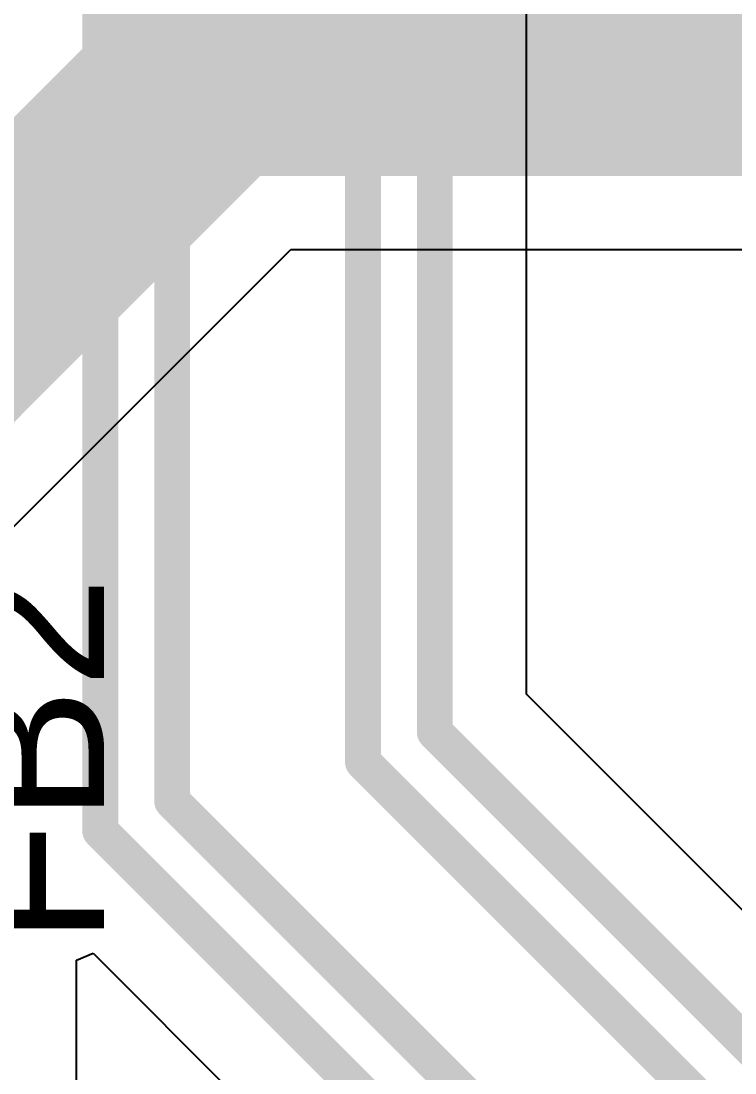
# Model space of a CAD drawing. Header units: inches. Extents: x -60 to 307, y -25 to 134.
# Drawn here: x 2.28 to 7.33, y 15.05 to 22.48 of the extents above; entities that cross this region are included whole.
import ezdxf

# ---------------------------------------------------------------- set-up
doc = ezdxf.new("R2010")
doc.units = ezdxf.units.IN
for name, color, linetype in [('BOARD OUTLINE', 216, 'Continuous'), ('Bottom Layer', 5, 'Continuous'), ('Top Layer', 1, 'Continuous'), ('Top Overlay', 2, 'Continuous')]:
    doc.layers.add(name, color=color, linetype=linetype)
doc.styles.add('Arial', font='', dxfattribs={"height": 0.2})
doc.styles.get('Arial').set_extended_font_data('Arial')

msp = doc.modelspace()

# ---------------------------------------------------------------- linework, layer by layer
at = {"layer": 'BOARD OUTLINE', "const_width": 0.254}
msp.add_lwpolyline([(33.88973156, 54.23826084, -6.230382161824239), (11.98354728, 54.26044266)], format="xyb", dxfattribs=at)
at = {"layer": 'Bottom Layer'}
for p, q in [((1.53495756, 18.21460924), (4.188190759999999, 20.86784244)), ((4.188190759999999, 20.86784244), (15.67460924, 20.86784244))]:
    msp.add_line(p, q, dxfattribs=at)
at = {"layer": 'Bottom Layer', "const_width": 1.524}
for points in [[(0.4064, 18.8976), (3.6576, 22.1488)], [(3.6576, 22.1488), (16.2052, 22.1488)]]:
    msp.add_lwpolyline(points, dxfattribs=at)
at = {"layer": 'Bottom Layer', "const_width": 0.7619999999999999}
msp.add_lwpolyline([(3.2766, 22.1488, 1), (4.0386, 22.1488, 1)], format="xyb", close=True, dxfattribs=at)
msp.add_lwpolyline([(3.2766, 22.1488, 1), (4.0386, 22.1488, 1)], format="xyb", close=True, dxfattribs=at)
at = {"layer": 'Top Layer'}
for p, q in [((5.854440919999999, 17.72519696), (5.854440919999999, 29.87761868)), ((7.94619696, 15.63344092), (5.854440919999999, 17.72519696)), ((2.67357606, 15.8464504), (2.79090882, 15.8950533)), ((2.67357606, 12.57302032), (2.67357606, 15.8464504)), ((2.79090882, 15.8950533), (14.23818844, 4.447773679999999))]:
    msp.add_line(p, q, dxfattribs=at)
at = {"layer": 'Top Layer', "const_width": 0.254}
for points in [[(5.206999999999999, 17.45701868), (5.206999999999999, 29.87761868)], [(4.699, 17.2466), (4.699, 29.6672)], [(2.8423997, 16.75918162), (2.8423997, 29.11877336)], [(3.3503997, 16.9696003), (3.3503997, 29.11877336)], [(5.206999999999999, 17.45701868), (7.678018679999999, 14.986)], [(4.699, 17.2466), (7.467599999999999, 14.478)], [(3.3503997, 16.9696003), (10.50819336, 9.81180664)], [(2.8423997, 16.75918162), (14.95338132, 4.648199999999999)]]:
    msp.add_lwpolyline(points, dxfattribs=at)
at = {"layer": 'Top Layer', "const_width": 0.127}
for points in [[(5.1435, 17.45701868, 1), (5.270499999999999, 17.45701868, 1)], [(5.1435, 17.45701868, 1), (5.270499999999999, 17.45701868, 1)], [(4.6355, 17.2466, 1), (4.762499999999999, 17.2466, 1)], [(4.6355, 17.2466, 1), (4.762499999999999, 17.2466, 1)], [(3.2868997, 16.9696003, 1), (3.4138997, 16.9696003, 1)], [(3.2868997, 16.9696003, 1), (3.4138997, 16.9696003, 1)], [(2.7788997, 16.75918162, 1), (2.9058997, 16.75918162, 1)], [(2.7788997, 16.75918162, 1), (2.9058997, 16.75918162, 1)]]:
    msp.add_lwpolyline(points, format="xyb", close=True, dxfattribs=at)

# ---------------------------------------------------------------- texts
at = {"layer": 'Top Overlay', "style": 'Arial'}
msp.add_text('FB2', height=1.016, rotation=90, dxfattribs=at).set_placement((2.86963358, 15.95437246))

doc.saveas('drawing.dxf')
